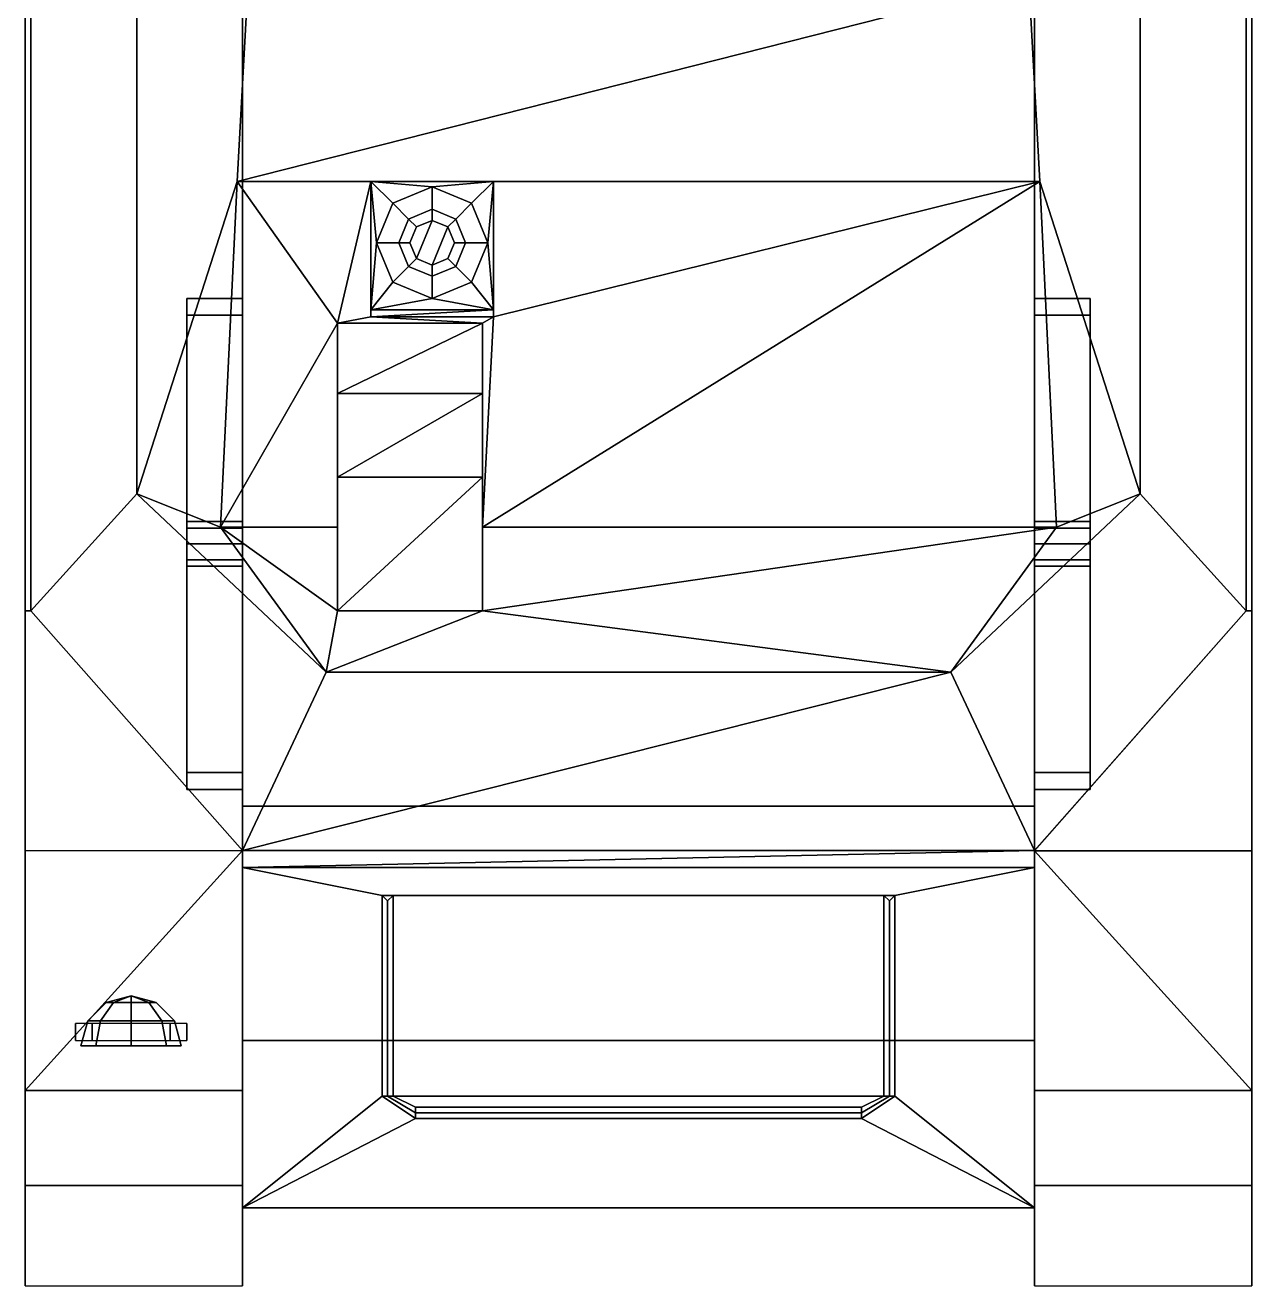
# Model space of a CAD drawing. Extents: x -1.1 to 1.1, y -2.21 to 2.31.
# Drawn here: x -1.1 to 1.1, y -2.21 to 0.05 of the extents above; entities that cross this region are included whole.
import ezdxf

# ---------------------------------------------------------------- set-up
doc = ezdxf.new("R2010")
doc.units = 0
doc.layers.get('0').update_dxf_attribs({"linetype": 'CONTINUOUS'})
doc.layers.add('FENDERS', color=6, linetype='CONTINUOUS')
doc.layers.add('SUSPENSION', color=5, linetype='CONTINUOUS')

msp = doc.modelspace()

# ---------------------------------------------------------------- linework, layer by layer
for points in [[(-0.71, 2.01, 1.05), (-0.71, 2.19, 0.42), (-0.71, -1.46, 1), (-0.71, 0.5689, 1.0497)], [(-0.71, 2.19, 0.42), (-0.71, 2.1, 0.33), (-0.71, -1.35, 0.33), (-0.71, -1.46, 1)], [(0.71, -1.46, 1), (0.71, 2.19, 0.42), (0.71, 2.01, 1.05), (0.71, 0.5689, 1.0497)], [(0.71, -1.35, 0.33), (0.71, 2.1, 0.33), (0.71, 2.19, 0.42), (0.71, -1.46, 1)], [(-0.71, -1.35, 0.33), (-0.71, 2.1, 0.33), (0.71, 2.1, 0.33), (0.71, -1.35, 0.33)], [(-0.9, -0.79, 1.65), (-0.9, 0.41, 1.62), (-1.09, 0.58, 1.01), (-1.09, -1, 1.07)], [(-0.71, -1.46, 1), (-0.71, 0.5577, 1.0899), (-0.71, 0.5689, 1.0497)], [(0.71, -1.46, 1), (0.71, 0.5689, 1.0497), (0.71, 0.5577, 1.0899), (0.71, -1.46, 1)], [(1.09, -1, 1.07), (1.09, 0.58, 1.01), (0.9, 0.41, 1.62), (0.9, -0.79, 1.65)], [(-0.71, -1.46, 1), (-0.71, -1.4298, 1.09), (-0.71, 0.5577, 1.0899)], [(0.71, -1.46, 1), (0.71, 0.5577, 1.0899), (0.71, -1.4298, 1.09), (0.71, -1.46, 1)], [(-0.72, -0.23, 1.89), (-0.7, 0.13, 1.89), (-0.9, 0.41, 1.62), (-0.9, -0.79, 1.65)], [(0.9, -0.79, 1.65), (0.9, 0.41, 1.62), (0.7, 0.13, 1.89), (0.72, -0.23, 1.89)], [(-0.72, -0.23, 1.91), (0.72, -0.23, 1.91), (0.7, 0.13, 1.91), (-0.72, -0.23, 1.91)], [(-0.72, -0.23, 1.91), (0.7, 0.13, 1.91), (-0.7, 0.13, 1.91), (-0.72, -0.23, 1.91)], [(-0.72, -0.23, 1.91), (-0.7, 0.13, 1.91), (-0.7, 0.13, 1.89), (-0.72, -0.23, 1.89)], [(0.7, 0.13, 1.91), (0.72, -0.23, 1.91), (0.72, -0.23, 1.89), (0.7, 0.13, 1.89)], [(-0.75, -0.85, 1.79), (-0.72, -0.23, 1.89), (-0.9, -0.79, 1.65), (-0.75, -0.85, 1.79)], [(-0.54, -0.484, 1.849), (-0.72, -0.23, 1.89), (-0.75, -0.85, 1.79), (-0.54, -0.484, 1.849)], [(-0.48, -0.23, 1.89), (-0.72, -0.23, 1.89), (-0.54, -0.484, 1.849), (-0.48, -0.23, 1.89)], [(0.72, -0.23, 1.91), (-0.72, -0.23, 1.91), (-0.72, -0.23, 1.89), (0.72, -0.23, 1.89)], [(-0.48, -0.4731, 1.8508), (-0.48, -0.23, 1.89), (-0.54, -0.484, 1.849), (-0.48, -0.4731, 1.8508)], [(-0.48, -0.4731, 1.8508), (-0.48, -0.46, 1.89), (-0.48, -0.23, 1.89), (-0.48, -0.4731, 1.8508)], [(-0.48, -0.46, 1.89), (-0.47, -0.34, 1.89), (-0.48, -0.23, 1.89), (-0.48, -0.46, 1.89)], [(-0.47, -0.34, 1.89), (-0.4407, -0.2693, 1.89), (-0.48, -0.23, 1.89), (-0.47, -0.34, 1.89)], [(-0.4407, -0.2693, 1.89), (-0.37, -0.24, 1.89), (-0.48, -0.23, 1.89), (-0.4407, -0.2693, 1.89)], [(-0.37, -0.24, 1.89), (-0.26, -0.23, 1.89), (-0.48, -0.23, 1.89), (-0.37, -0.24, 1.89)], [(-0.37, -0.24, 1.89), (-0.4407, -0.2693, 1.89), (-0.4124, -0.2976, 1.94), (-0.37, -0.28, 1.94)], [(-0.2993, -0.2693, 1.89), (-0.26, -0.23, 1.89), (-0.37, -0.24, 1.89), (-0.2993, -0.2693, 1.89)], [(-0.2993, -0.2693, 1.89), (-0.37, -0.24, 1.89), (-0.37, -0.28, 1.94), (-0.3276, -0.2976, 1.94)], [(-0.27, -0.34, 1.89), (-0.26, -0.23, 1.89), (-0.2993, -0.2693, 1.89), (-0.27, -0.34, 1.89)], [(0.72, -0.23, 1.89), (-0.28, -0.85, 1.79), (0.75, -0.85, 1.79), (0.72, -0.23, 1.89)], [(0.72, -0.23, 1.89), (-0.26, -0.4731, 1.8508), (-0.28, -0.85, 1.79), (0.72, -0.23, 1.89)], [(-0.26, -0.46, 1.89), (-0.26, -0.23, 1.89), (-0.27, -0.34, 1.89), (-0.26, -0.46, 1.89)], [(0.72, -0.23, 1.89), (-0.26, -0.23, 1.89), (-0.26, -0.4731, 1.8508), (0.72, -0.23, 1.89)], [(-0.26, -0.4731, 1.8508), (-0.26, -0.23, 1.89), (-0.26, -0.46, 1.89), (-0.26, -0.4731, 1.8508)], [(0.75, -0.85, 1.79), (0.9, -0.79, 1.65), (0.72, -0.23, 1.89)], [(-0.4407, -0.2693, 1.89), (-0.47, -0.34, 1.89), (-0.43, -0.34, 1.94), (-0.4124, -0.2976, 1.94)], [(-0.27, -0.34, 1.89), (-0.2993, -0.2693, 1.89), (-0.3276, -0.2976, 1.94), (-0.31, -0.34, 1.94)], [(-0.37, -0.28, 1.94), (-0.4124, -0.2976, 1.94), (-0.4124, -0.2976, 1.97), (-0.37, -0.28, 1.97)], [(-0.37, -0.28, 2.14), (-0.4124, -0.2976, 2.14), (-0.4124, -0.2976, 2.22), (-0.37, -0.28, 2.22)], [(-0.37, -0.3, 2.12), (-0.3983, -0.3117, 2.12), (-0.4124, -0.2976, 2.14), (-0.37, -0.28, 2.14)], [(-0.37, -0.28, 1.97), (-0.4124, -0.2976, 1.97), (-0.3983, -0.3117, 1.99), (-0.37, -0.3, 1.99)], [(-0.3983, -0.3117, 2.24), (-0.37, -0.3, 2.24), (-0.37, -0.28, 2.22), (-0.4124, -0.2976, 2.22)], [(-0.3276, -0.2976, 1.94), (-0.37, -0.28, 1.94), (-0.37, -0.28, 1.97), (-0.3276, -0.2976, 1.97)], [(-0.3276, -0.2976, 2.14), (-0.37, -0.28, 2.14), (-0.37, -0.28, 2.22), (-0.3276, -0.2976, 2.22)], [(-0.3417, -0.3117, 2.12), (-0.37, -0.3, 2.12), (-0.37, -0.28, 2.14), (-0.3276, -0.2976, 2.14)], [(-0.3276, -0.2976, 1.97), (-0.37, -0.28, 1.97), (-0.37, -0.3, 1.99), (-0.3417, -0.3117, 1.99)], [(-0.37, -0.3, 2.24), (-0.3417, -0.3117, 2.24), (-0.3276, -0.2976, 2.22), (-0.37, -0.28, 2.22)], [(-0.4124, -0.2976, 1.94), (-0.43, -0.34, 1.94), (-0.43, -0.34, 1.97), (-0.4124, -0.2976, 1.97)], [(-0.4124, -0.2976, 2.14), (-0.43, -0.34, 2.14), (-0.43, -0.34, 2.22), (-0.4124, -0.2976, 2.22)], [(-0.3983, -0.3117, 2.12), (-0.41, -0.34, 2.12), (-0.43, -0.34, 2.14), (-0.4124, -0.2976, 2.14)], [(-0.4124, -0.2976, 1.97), (-0.43, -0.34, 1.97), (-0.41, -0.34, 1.99), (-0.3983, -0.3117, 1.99)], [(-0.41, -0.34, 2.24), (-0.3983, -0.3117, 2.24), (-0.4124, -0.2976, 2.22), (-0.43, -0.34, 2.22)], [(-0.37, -0.3, 2.24), (-0.3983, -0.3117, 2.24), (-0.41, -0.34, 2.24), (-0.3983, -0.3683, 2.24)], [(-0.3983, -0.3117, 1.99), (-0.41, -0.34, 1.99), (-0.41, -0.34, 2.12), (-0.3983, -0.3117, 2.12)], [(-0.37, -0.3, 1.99), (-0.3983, -0.3117, 1.99), (-0.3983, -0.3117, 2.12), (-0.37, -0.3, 2.12)], [(-0.3417, -0.3117, 2.24), (-0.37, -0.3, 2.24), (-0.3983, -0.3683, 2.24), (-0.37, -0.38, 2.24)], [(-0.3417, -0.3117, 1.99), (-0.37, -0.3, 1.99), (-0.37, -0.3, 2.12), (-0.3417, -0.3117, 2.12)], [(-0.33, -0.34, 2.24), (-0.3417, -0.3117, 2.24), (-0.37, -0.38, 2.24), (-0.3417, -0.3683, 2.24)], [(-0.33, -0.34, 2.12), (-0.3417, -0.3117, 2.12), (-0.3276, -0.2976, 2.14), (-0.31, -0.34, 2.14)], [(-0.31, -0.34, 1.97), (-0.3276, -0.2976, 1.97), (-0.3417, -0.3117, 1.99), (-0.33, -0.34, 1.99)], [(-0.3417, -0.3117, 2.24), (-0.33, -0.34, 2.24), (-0.31, -0.34, 2.22), (-0.3276, -0.2976, 2.22)], [(-0.33, -0.34, 1.99), (-0.3417, -0.3117, 1.99), (-0.3417, -0.3117, 2.12), (-0.33, -0.34, 2.12)], [(-0.31, -0.34, 1.94), (-0.3276, -0.2976, 1.94), (-0.3276, -0.2976, 1.97), (-0.31, -0.34, 1.97)], [(-0.31, -0.34, 2.14), (-0.3276, -0.2976, 2.14), (-0.3276, -0.2976, 2.22), (-0.31, -0.34, 2.22)], [(-0.48, -0.46, 1.89), (-0.4407, -0.4107, 1.89), (-0.47, -0.34, 1.89), (-0.48, -0.46, 1.89)], [(-0.47, -0.34, 1.89), (-0.4407, -0.4107, 1.89), (-0.4124, -0.3824, 1.94), (-0.43, -0.34, 1.94)], [(-0.43, -0.34, 1.94), (-0.4124, -0.3824, 1.94), (-0.4124, -0.3824, 1.97), (-0.43, -0.34, 1.97)], [(-0.43, -0.34, 2.14), (-0.4124, -0.3824, 2.14), (-0.4124, -0.3824, 2.22), (-0.43, -0.34, 2.22)], [(-0.41, -0.34, 2.12), (-0.3983, -0.3683, 2.12), (-0.4124, -0.3824, 2.14), (-0.43, -0.34, 2.14)], [(-0.43, -0.34, 1.97), (-0.4124, -0.3824, 1.97), (-0.3983, -0.3683, 1.99), (-0.41, -0.34, 1.99)], [(-0.3983, -0.3683, 2.24), (-0.41, -0.34, 2.24), (-0.43, -0.34, 2.22), (-0.4124, -0.3824, 2.22)], [(-0.41, -0.34, 1.99), (-0.3983, -0.3683, 1.99), (-0.3983, -0.3683, 2.12), (-0.41, -0.34, 2.12)], [(-0.3417, -0.3683, 2.12), (-0.33, -0.34, 2.12), (-0.31, -0.34, 2.14), (-0.3276, -0.3824, 2.14)], [(-0.3417, -0.3683, 1.99), (-0.33, -0.34, 1.99), (-0.33, -0.34, 2.12), (-0.3417, -0.3683, 2.12)], [(-0.3276, -0.3824, 1.97), (-0.31, -0.34, 1.97), (-0.33, -0.34, 1.99), (-0.3417, -0.3683, 1.99)], [(-0.33, -0.34, 2.24), (-0.3417, -0.3683, 2.24), (-0.3276, -0.3824, 2.22), (-0.31, -0.34, 2.22)], [(-0.3276, -0.3824, 1.94), (-0.31, -0.34, 1.94), (-0.31, -0.34, 1.97), (-0.3276, -0.3824, 1.97)], [(-0.2993, -0.4107, 1.89), (-0.27, -0.34, 1.89), (-0.31, -0.34, 1.94), (-0.3276, -0.3824, 1.94)], [(-0.3276, -0.3824, 2.14), (-0.31, -0.34, 2.14), (-0.31, -0.34, 2.22), (-0.3276, -0.3824, 2.22)], [(-0.26, -0.46, 1.89), (-0.27, -0.34, 1.89), (-0.2993, -0.4107, 1.89), (-0.26, -0.46, 1.89)], [(-0.4407, -0.4107, 1.89), (-0.37, -0.44, 1.89), (-0.37, -0.4, 1.94), (-0.4124, -0.3824, 1.94)], [(-0.3983, -0.3683, 2.12), (-0.37, -0.38, 2.12), (-0.37, -0.4, 2.14), (-0.4124, -0.3824, 2.14)], [(-0.4124, -0.3824, 1.97), (-0.37, -0.4, 1.97), (-0.37, -0.38, 1.99), (-0.3983, -0.3683, 1.99)], [(-0.37, -0.38, 2.24), (-0.3983, -0.3683, 2.24), (-0.4124, -0.3824, 2.22), (-0.37, -0.4, 2.22)], [(-0.4124, -0.3824, 1.94), (-0.37, -0.4, 1.94), (-0.37, -0.4, 1.97), (-0.4124, -0.3824, 1.97)], [(-0.4124, -0.3824, 2.14), (-0.37, -0.4, 2.14), (-0.37, -0.4, 2.22), (-0.4124, -0.3824, 2.22)], [(-0.3983, -0.3683, 1.99), (-0.37, -0.38, 1.99), (-0.37, -0.38, 2.12), (-0.3983, -0.3683, 2.12)], [(-0.37, -0.38, 2.12), (-0.3417, -0.3683, 2.12), (-0.3276, -0.3824, 2.14), (-0.37, -0.4, 2.14)], [(-0.37, -0.38, 1.99), (-0.3417, -0.3683, 1.99), (-0.3417, -0.3683, 2.12), (-0.37, -0.38, 2.12)], [(-0.37, -0.4, 1.97), (-0.3276, -0.3824, 1.97), (-0.3417, -0.3683, 1.99), (-0.37, -0.38, 1.99)], [(-0.3417, -0.3683, 2.24), (-0.37, -0.38, 2.24), (-0.37, -0.4, 2.22), (-0.3276, -0.3824, 2.22)], [(-0.37, -0.4, 1.94), (-0.3276, -0.3824, 1.94), (-0.3276, -0.3824, 1.97), (-0.37, -0.4, 1.97)], [(-0.37, -0.44, 1.89), (-0.2993, -0.4107, 1.89), (-0.3276, -0.3824, 1.94), (-0.37, -0.4, 1.94)], [(-0.37, -0.4, 2.14), (-0.3276, -0.3824, 2.14), (-0.3276, -0.3824, 2.22), (-0.37, -0.4, 2.22)], [(-0.48, -0.46, 1.89), (-0.37, -0.44, 1.89), (-0.4407, -0.4107, 1.89), (-0.48, -0.46, 1.89)], [(-0.26, -0.46, 1.89), (-0.2993, -0.4107, 1.89), (-0.37, -0.44, 1.89), (-0.26, -0.46, 1.89)], [(-0.48, -0.46, 1.89), (-0.26, -0.46, 1.89), (-0.37, -0.44, 1.89), (-0.48, -0.46, 1.89)], [(-0.54, -0.484, 1.849), (-0.28, -0.484, 1.849), (-0.48, -0.4731, 1.8508), (-0.54, -0.484, 1.849)], [(-0.48, -0.4731, 1.8508), (-0.26, -0.4731, 1.8508), (-0.26, -0.46, 1.89), (-0.48, -0.4731, 1.8508)], [(-0.48, -0.4731, 1.8508), (-0.26, -0.46, 1.89), (-0.48, -0.46, 1.89), (-0.48, -0.4731, 1.8508)], [(-0.28, -0.484, 1.849), (-0.26, -0.4731, 1.8508), (-0.48, -0.4731, 1.8508), (-0.28, -0.484, 1.849)], [(-0.26, -0.4731, 1.8508), (-0.28, -0.484, 1.849), (-0.28, -0.85, 1.79), (-0.26, -0.4731, 1.8508)], [(-0.54, -0.85, 1.79), (-0.54, -0.484, 1.849), (-0.75, -0.85, 1.79), (-0.54, -0.85, 1.79)], [(-0.54, -0.61, 1.93), (-0.28, -0.61, 1.93), (-0.28, -0.484, 1.849), (-0.54, -0.61, 1.93)], [(-0.54, -0.61, 1.93), (-0.28, -0.484, 1.849), (-0.54, -0.484, 1.849), (-0.54, -0.61, 1.93)], [(-0.54, -0.76, 1.97), (-0.54, -0.484, 1.849), (-0.54, -0.85, 1.79), (-0.54, -0.76, 1.97)], [(-0.54, -0.61, 1.93), (-0.54, -0.484, 1.849), (-0.54, -0.76, 1.97), (-0.54, -0.61, 1.93)], [(-0.28, -0.85, 1.79), (-0.28, -0.484, 1.849), (-0.28, -0.76, 1.97), (-0.28, -0.85, 1.79)], [(-0.28, -0.76, 1.97), (-0.28, -0.484, 1.849), (-0.28, -0.61, 1.93), (-0.28, -0.76, 1.97)], [(-0.54, -0.76, 1.97), (-0.28, -0.61, 1.93), (-0.54, -0.61, 1.93), (-0.54, -0.76, 1.97)], [(-0.54, -0.76, 1.97), (-0.28, -0.76, 1.97), (-0.28, -0.61, 1.93), (-0.54, -0.76, 1.97)], [(-0.54, -1, 1.96), (-0.28, -0.76, 1.97), (-0.54, -0.76, 1.97), (-0.54, -1, 1.96)], [(-0.54, -1, 1.96), (-0.28, -1, 1.96), (-0.28, -0.76, 1.97), (-0.54, -1, 1.96)], [(-0.54, -1, 1.96), (-0.54, -0.76, 1.97), (-0.54, -0.85, 1.79), (-0.54, -1, 1.96)], [(-0.28, -0.85, 1.79), (-0.28, -0.76, 1.97), (-0.28, -1, 1.96), (-0.28, -0.85, 1.79)], [(-0.56, -1.11, 1.74), (-0.9, -0.79, 1.65), (-1.09, -1, 1.07), (-0.71, -1.4298, 1.09)], [(-0.56, -1.11, 1.74), (-0.75, -0.85, 1.79), (-0.9, -0.79, 1.65), (-0.56, -1.11, 1.74)], [(0.71, -1.4298, 1.09), (1.09, -1, 1.07), (0.9, -0.79, 1.65), (0.56, -1.11, 1.74)], [(0.56, -1.11, 1.74), (0.9, -0.79, 1.65), (0.75, -0.85, 1.79)], [(-0.56, -1.11, 1.74), (-0.54, -1, 1.7612), (-0.75, -0.85, 1.79), (-0.56, -1.11, 1.74)], [(-0.54, -1, 1.7612), (-0.54, -0.85, 1.79), (-0.75, -0.85, 1.79), (-0.54, -1, 1.7612)], [(-0.54, -1, 1.7612), (-0.54, -1, 1.96), (-0.54, -0.85, 1.79), (-0.54, -1, 1.7612)], [(-0.28, -1, 1.7612), (0.75, -0.85, 1.79), (-0.28, -0.85, 1.79), (-0.28, -1, 1.7612)], [(0.56, -1.11, 1.74), (0.75, -0.85, 1.79), (-0.28, -1, 1.7612), (0.56, -1.11, 1.74)], [(-0.28, -1, 1.7612), (-0.28, -0.85, 1.79), (-0.28, -1, 1.96), (-0.28, -1, 1.7612)], [(-0.56, -1.11, 1.74), (0.56, -1.11, 1.74), (-0.28, -1, 1.7612), (-0.56, -1.11, 1.74)], [(-0.56, -1.11, 1.74), (-0.28, -1, 1.7612), (-0.54, -1, 1.7612), (-0.56, -1.11, 1.74)], [(-0.54, -1, 1.7612), (-0.28, -1, 1.96), (-0.54, -1, 1.96), (-0.54, -1, 1.7612)], [(-0.54, -1, 1.7612), (-0.28, -1, 1.7612), (-0.28, -1, 1.96), (-0.54, -1, 1.7612)], [(-0.71, -1.4298, 1.09), (0.56, -1.11, 1.74), (-0.56, -1.11, 1.74), (-0.71, -1.4298, 1.09)], [(-0.71, -1.4298, 1.09), (0.71, -1.4298, 1.09), (0.56, -1.11, 1.74), (-0.71, -1.4298, 1.09)], [(-0.71, -1.46, 1), (-0.71, -1.35, 0.33), (-0.71, -1.77, 0.47), (-0.71, -2.07, 0.82)], [(-0.71, -1.77, 0.47), (-0.71, -1.35, 0.33), (0.71, -1.35, 0.33), (0.71, -1.77, 0.47)], [(0.71, -1.77, 0.47), (0.71, -1.35, 0.33), (0.71, -1.46, 1), (0.71, -2.07, 0.82)], [(-0.71, -1.46, 1), (0.71, -1.46, 1), (0.71, -1.4298, 1.09), (-0.71, -1.46, 1)], [(-0.71, -1.46, 1), (0.71, -1.4298, 1.09), (-0.71, -1.4298, 1.09), (-0.71, -1.46, 1)], [(0.46, -1.51, 0.9852), (0.71, -1.46, 1), (-0.71, -1.46, 1), (-0.46, -1.51, 0.9852)], [(-0.46, -1.87, 0.879), (-0.46, -1.51, 0.9852), (-0.71, -1.46, 1), (-0.71, -2.07, 0.82)], [(0.71, -2.07, 0.82), (0.71, -1.46, 1), (0.46, -1.51, 0.9852), (0.46, -1.87, 0.879)], [(-0.45, -1.52, 0.99), (-0.44, -1.51, 0.9852), (-0.44, -1.51, 0.9852), (-0.46, -1.51, 0.9852)], [(-0.45, -1.87, 0.89), (-0.45, -1.52, 0.99), (-0.46, -1.51, 0.9852), (-0.46, -1.87, 0.879)], [(-0.44, -1.87, 0.879), (-0.44, -1.51, 0.9852), (-0.45, -1.52, 0.99), (-0.45, -1.87, 0.89)], [(0.44, -1.87, 0.879), (0.44, -1.51, 0.9852), (-0.44, -1.51, 0.9852), (-0.44, -1.87, 0.879)], [(0.45, -1.52, 0.99), (0.46, -1.51, 0.9852), (0.46, -1.51, 0.9852), (0.44, -1.51, 0.9852)], [(0.45, -1.87, 0.89), (0.45, -1.52, 0.99), (0.44, -1.51, 0.9852), (0.44, -1.87, 0.879)], [(0.46, -1.87, 0.879), (0.46, -1.51, 0.9852), (0.45, -1.52, 0.99), (0.45, -1.87, 0.89)], [(-0.91, -1.69, 1.2), (-0.9418, -1.7021, 1.1682), (-0.955, -1.7021, 1.2), (-0.91, -1.69, 1.2)], [(-0.91, -1.69, 1.2), (-0.955, -1.7021, 1.2), (-0.9418, -1.7021, 1.2318), (-0.91, -1.69, 1.2)], [(-0.91, -1.69, 1.2), (-0.9418, -1.7021, 1.2318), (-0.91, -1.7021, 1.245), (-0.91, -1.69, 1.2)], [(-0.91, -1.69, 1.2), (-0.91, -1.7021, 1.155), (-0.9418, -1.7021, 1.1682), (-0.91, -1.69, 1.2)], [(-0.91, -1.69, 1.2), (-0.91, -1.7021, 1.245), (-0.8782, -1.7021, 1.2318), (-0.91, -1.69, 1.2)], [(-0.91, -1.69, 1.2), (-0.865, -1.7021, 1.2), (-0.8782, -1.7021, 1.1682), (-0.91, -1.69, 1.2)], [(-0.91, -1.69, 1.2), (-0.8782, -1.7021, 1.1682), (-0.91, -1.7021, 1.155), (-0.91, -1.69, 1.2)], [(-0.91, -1.69, 1.2), (-0.8782, -1.7021, 1.2318), (-0.865, -1.7021, 1.2), (-0.91, -1.69, 1.2)], [(-0.955, -1.7021, 1.2), (-0.9879, -1.735, 1.2), (-0.9651, -1.735, 1.2551), (-0.9418, -1.7021, 1.2318)], [(-0.9418, -1.7021, 1.1682), (-0.9651, -1.735, 1.1449), (-0.9879, -1.735, 1.2), (-0.955, -1.7021, 1.2)], [(-0.9418, -1.7021, 1.2318), (-0.9651, -1.735, 1.2551), (-0.91, -1.735, 1.2779), (-0.91, -1.7021, 1.245)], [(-0.91, -1.7021, 1.155), (-0.91, -1.735, 1.1221), (-0.9651, -1.735, 1.1449), (-0.9418, -1.7021, 1.1682)], [(-0.91, -1.7021, 1.245), (-0.91, -1.735, 1.2779), (-0.8549, -1.735, 1.2551), (-0.8782, -1.7021, 1.2318)], [(-0.8782, -1.7021, 1.1682), (-0.8549, -1.735, 1.1449), (-0.91, -1.735, 1.1221), (-0.91, -1.7021, 1.155)], [(-0.8782, -1.7021, 1.2318), (-0.8549, -1.735, 1.2551), (-0.8321, -1.735, 1.2), (-0.865, -1.7021, 1.2)], [(-0.865, -1.7021, 1.2), (-0.8321, -1.735, 1.2), (-0.8549, -1.735, 1.1449), (-0.8782, -1.7021, 1.1682)], [(-0.9879, -1.735, 1.2), (-1, -1.78, 1.2), (-0.9736, -1.78, 1.2636), (-0.9651, -1.735, 1.2551)], [(-0.9651, -1.735, 1.1449), (-0.9736, -1.78, 1.1364), (-1, -1.78, 1.2), (-0.9879, -1.735, 1.2)], [(-0.91, -1.735, 1.1221), (-0.91, -1.78, 1.11), (-0.9736, -1.78, 1.1364), (-0.9651, -1.735, 1.1449)], [(-0.9651, -1.735, 1.2551), (-0.9736, -1.78, 1.2636), (-0.91, -1.78, 1.29), (-0.91, -1.735, 1.2779)], [(-0.8549, -1.735, 1.1449), (-0.8464, -1.78, 1.1364), (-0.91, -1.78, 1.11), (-0.91, -1.735, 1.1221)], [(-0.91, -1.735, 1.2779), (-0.91, -1.78, 1.29), (-0.8464, -1.78, 1.2636), (-0.8549, -1.735, 1.2551)], [(-0.8549, -1.735, 1.2551), (-0.8464, -1.78, 1.2636), (-0.82, -1.78, 1.2), (-0.8321, -1.735, 1.2)], [(-0.8321, -1.735, 1.2), (-0.82, -1.78, 1.2), (-0.8464, -1.78, 1.1364), (-0.8549, -1.735, 1.1449)], [(-0.9736, -1.78, 1.2636), (-1, -1.78, 1.2), (-0.8464, -1.78, 1.2636), (-0.91, -1.78, 1.29)], [(-1, -1.78, 1.2), (-0.9736, -1.78, 1.1364), (-0.82, -1.78, 1.2), (-0.8464, -1.78, 1.2636)], [(-0.9736, -1.78, 1.1364), (-0.91, -1.78, 1.11), (-0.8464, -1.78, 1.1364), (-0.82, -1.78, 1.2)], [(-0.71, -2.07, 0.82), (-0.71, -1.77, 0.47), (0.71, -1.77, 0.47), (0.71, -2.07, 0.82)], [(-0.71, -2.07, 0.82), (-0.4, -1.91, 0.8672), (-0.46, -1.87, 0.879), (-0.71, -2.07, 0.82)], [(-0.4, -1.91, 0.8672), (-0.4, -1.9, 0.88), (-0.45, -1.87, 0.89), (-0.46, -1.87, 0.879)], [(-0.4, -1.9, 0.88), (-0.4, -1.89, 0.8731), (-0.44, -1.87, 0.879), (-0.45, -1.87, 0.89)], [(0.4, -1.89, 0.8731), (0.44, -1.87, 0.879), (-0.44, -1.87, 0.879), (-0.4, -1.89, 0.8731)], [(0.71, -2.07, 0.82), (0.46, -1.87, 0.879), (0.4, -1.91, 0.8672), (0.71, -2.07, 0.82)], [(0.45, -1.87, 0.89), (0.44, -1.87, 0.879), (0.4, -1.89, 0.8731), (0.4, -1.9, 0.88)], [(0.46, -1.87, 0.879), (0.45, -1.87, 0.89), (0.4, -1.9, 0.88), (0.4, -1.91, 0.8672)], [(0.4, -1.9, 0.88), (0.4, -1.89, 0.8731), (-0.4, -1.89, 0.8731), (-0.4, -1.9, 0.88)], [(0.71, -2.07, 0.82), (0.4, -1.91, 0.8672), (-0.4, -1.91, 0.8672), (-0.71, -2.07, 0.82)], [(0.4, -1.91, 0.8672), (0.4, -1.9, 0.88), (-0.4, -1.9, 0.88), (-0.4, -1.91, 0.8672)]]:
    msp.add_3dface(points)
at = {"layer": 'FENDERS'}
for points in [[(-1.09, -1, 1.07), (-1.09, 0.58, 1.01), (-1.1, 0.58, 1.01), (-1.1, -1, 1.07)], [(-1.1, -1, 1.07), (-1.1, 0.58, 1.01), (-1.1, 0.58, 0.98), (-1.1, -1, 1.04)], [(1.1, -1, 1.07), (1.1, 0.58, 1.01), (1.09, 0.58, 1.01), (1.09, -1, 1.07)], [(1.1, -1, 1.04), (1.1, 0.58, 0.98), (1.1, 0.58, 1.01), (1.1, -1, 1.07)], [(-0.71, -1.4298, 1.09), (-1.09, -1, 1.07), (-1.1, -1, 1.07), (-1.1, -1.43, 1.09)], [(-1.1, -1.43, 1.09), (-1.1, -1, 1.07), (-1.1, -1, 1.04), (-1.1, -1.43, 1.06)], [(1.1, -1.43, 1.09), (1.1, -1, 1.07), (1.09, -1, 1.07), (0.71, -1.43, 1.09)], [(1.1, -1.43, 1.06), (1.1, -1, 1.04), (1.1, -1, 1.07), (1.1, -1.43, 1.09)], [(-0.71, -1.86, 1.1), (-0.71, -1.4298, 1.09), (-0.71, -1.4298, 1.09), (-1.1, -1.86, 1.1)], [(-1.1, -1.86, 1.1), (-0.71, -1.4298, 1.09), (-1.1, -1.43, 1.09), (-1.1, -1.86, 1.1)], [(-1.1, -1.86, 1.1), (-1.1, -1.43, 1.09), (-1.1, -1.43, 1.06), (-1.1, -1.86, 1.07)], [(-0.71, -2.07, 0.82), (-0.71, -1.46, 1), (-0.71, -1.4298, 1.09), (-0.71, -1.86, 1.1)], [(0.71, -1.86, 1.1), (0.71, -1.4298, 1.09), (0.71, -1.46, 1), (0.71, -2.07, 0.82)], [(1.1, -1.86, 1.1), (0.71, -1.43, 1.09), (0.71, -1.43, 1.09), (0.71, -1.86, 1.1)], [(1.1, -1.86, 1.1), (1.1, -1.43, 1.09), (0.71, -1.43, 1.09), (1.1, -1.86, 1.1)], [(1.1, -1.86, 1.07), (1.1, -1.43, 1.06), (1.1, -1.43, 1.09), (1.1, -1.86, 1.1)], [(-1.01, -1.77, 1.2), (-1.01, -1.74, 1.2), (-1.01, -1.74, 1.09), (-1.01, -1.77, 1.09)], [(-0.98, -1.77, 1.27), (-0.98, -1.74, 1.27), (-1.01, -1.74, 1.2), (-1.01, -1.77, 1.2)], [(-0.91, -1.77, 1.3), (-0.91, -1.74, 1.3), (-0.98, -1.74, 1.27), (-0.98, -1.77, 1.27)], [(-0.91, -1.74, 1.3), (-0.91, -1.77, 1.3), (-0.84, -1.77, 1.27), (-0.84, -1.74, 1.27)], [(-0.84, -1.74, 1.27), (-0.84, -1.77, 1.27), (-0.81, -1.77, 1.2), (-0.81, -1.74, 1.2)], [(-0.81, -1.74, 1.2), (-0.81, -1.77, 1.2), (-0.81, -1.77, 1.09), (-0.81, -1.74, 1.09)], [(-0.71, -2.03, 1.09), (-0.71, -1.86, 1.1), (-1.1, -1.86, 1.1), (-1.1, -2.03, 1.09)], [(-1.1, -2.03, 1.09), (-1.1, -1.86, 1.1), (-1.1, -1.86, 1.07), (-1.1, -2.03, 1.06)], [(-0.71, -2.07, 0.82), (-0.71, -2.07, 0.82), (-0.71, -1.86, 1.1), (-0.71, -2.03, 1.09)], [(0.71, -2.03, 1.09), (0.71, -1.86, 1.1), (0.71, -2.07, 0.82)], [(1.1, -2.03, 1.09), (1.1, -1.86, 1.1), (0.71, -1.86, 1.1), (0.71, -2.03, 1.09)], [(1.1, -2.03, 1.06), (1.1, -1.86, 1.07), (1.1, -1.86, 1.1), (1.1, -2.03, 1.09)], [(-1.1, -2.21, 1.03), (-1.1, -2.03, 1.09), (-1.1, -2.03, 1.06), (-1.1, -2.19, 1)], [(-0.71, -2.21, 1.03), (-0.71, -2.03, 1.09), (-1.1, -2.03, 1.09), (-1.1, -2.21, 1.03)], [(-0.71, -2.07, 0.82), (-0.71, -2.07, 0.82), (-0.71, -2.03, 1.09), (-0.71, -2.21, 1.03)], [(0.71, -2.21, 1.03), (0.71, -2.03, 1.09), (0.71, -2.07, 0.82)], [(1.1, -2.21, 1.03), (1.1, -2.03, 1.09), (0.71, -2.03, 1.09), (0.71, -2.21, 1.03)], [(1.1, -2.19, 1), (1.1, -2.03, 1.06), (1.1, -2.03, 1.09), (1.1, -2.21, 1.03)]]:
    msp.add_3dface(points, dxfattribs=at)
at = {"layer": 'SUSPENSION'}
for points in [[(-0.81, -0.44, 0.52), (-0.81, -0.44, 0.38), (-0.81, -0.47, 0.38), (-0.81, -0.88, 0.41)], [(-0.81, -0.47, 0.38), (-0.81, -0.44, 0.38), (-0.71, -0.44, 0.38), (-0.71, -0.47, 0.38)], [(-0.81, -0.84, 0.65), (-0.81, -0.44, 0.52), (-0.81, -0.88, 0.41), (-0.81, -0.84, 0.65)], [(-0.71, -0.84, 0.65), (-0.71, -0.44, 0.52), (-0.81, -0.44, 0.52), (-0.81, -0.84, 0.65)], [(-0.71, -0.44, 0.52), (-0.71, -0.44, 0.38), (-0.81, -0.44, 0.38), (-0.81, -0.44, 0.52)], [(0.71, -0.47, 0.38), (0.71, -0.44, 0.38), (0.81, -0.44, 0.38), (0.81, -0.47, 0.38)], [(0.81, -0.84, 0.65), (0.81, -0.44, 0.52), (0.71, -0.44, 0.52), (0.71, -0.84, 0.65)], [(0.81, -0.44, 0.52), (0.81, -0.44, 0.38), (0.71, -0.44, 0.38), (0.71, -0.44, 0.52)], [(0.81, -0.47, 0.38), (0.81, -0.44, 0.38), (0.81, -0.44, 0.52), (0.81, -0.88, 0.41)], [(0.81, -0.88, 0.41), (0.81, -0.44, 0.52), (0.81, -0.84, 0.65), (0.81, -0.92, 0.65)], [(-0.81, -0.88, 0.41), (-0.81, -0.47, 0.38), (-0.71, -0.47, 0.38), (-0.71, -0.88, 0.41)], [(0.71, -0.88, 0.41), (0.71, -0.47, 0.38), (0.81, -0.47, 0.38), (0.81, -0.88, 0.41)], [(-0.81, -0.88, 0.41), (-0.81, -1.32, 0.52), (-0.81, -0.92, 0.65), (-0.81, -0.84, 0.65)], [(-0.81, -0.8517, 0.3417), (-0.81, -0.84, 0.37), (-0.71, -0.84, 0.37), (-0.71, -0.8517, 0.3417)], [(-0.81, -0.84, 0.37), (-0.81, -0.8517, 0.3983), (-0.71, -0.8517, 0.3983), (-0.71, -0.84, 0.37)], [(-0.81, -0.84, 0.37), (-0.81, -0.9083, 0.3983), (-0.81, -0.88, 0.41), (-0.81, -0.8517, 0.3983)], [(-0.81, -0.8517, 0.3417), (-0.81, -0.92, 0.37), (-0.81, -0.9083, 0.3983), (-0.81, -0.84, 0.37)], [(-0.81, -0.84, 0.65), (-0.81, -0.92, 0.65), (-0.71, -0.92, 0.65), (-0.71, -0.84, 0.65)], [(-0.81, -0.88, 0.33), (-0.81, -0.8517, 0.3417), (-0.71, -0.8517, 0.3417), (-0.71, -0.88, 0.33)], [(-0.81, -0.8517, 0.3983), (-0.81, -0.88, 0.41), (-0.71, -0.88, 0.41), (-0.71, -0.8517, 0.3983)], [(-0.81, -0.88, 0.33), (-0.81, -0.9083, 0.3417), (-0.81, -0.92, 0.37), (-0.81, -0.8517, 0.3417)], [(0.81, -0.8517, 0.3983), (0.81, -0.84, 0.37), (0.71, -0.84, 0.37), (0.71, -0.8517, 0.3983)], [(0.81, -0.84, 0.37), (0.81, -0.8517, 0.3417), (0.71, -0.8517, 0.3417), (0.71, -0.84, 0.37)], [(0.81, -0.92, 0.65), (0.81, -0.84, 0.65), (0.71, -0.84, 0.65), (0.71, -0.92, 0.65)], [(0.81, -0.88, 0.41), (0.81, -0.8517, 0.3983), (0.71, -0.8517, 0.3983), (0.71, -0.88, 0.41)], [(0.81, -0.8517, 0.3417), (0.81, -0.88, 0.33), (0.71, -0.88, 0.33), (0.71, -0.8517, 0.3417)], [(0.81, -0.88, 0.33), (0.81, -0.8517, 0.3417), (0.81, -0.84, 0.37), (0.81, -0.9083, 0.3417)], [(0.81, -0.9083, 0.3417), (0.81, -0.84, 0.37), (0.81, -0.8517, 0.3983), (0.81, -0.92, 0.37)], [(0.81, -0.92, 0.37), (0.81, -0.8517, 0.3983), (0.81, -0.88, 0.41), (0.81, -0.9083, 0.3983)], [(-0.81, -0.9083, 0.3417), (-0.81, -0.88, 0.33), (-0.71, -0.88, 0.33), (-0.71, -0.9083, 0.3417)], [(-0.81, -0.88, 0.41), (-0.81, -0.9083, 0.3983), (-0.71, -0.9083, 0.3983), (-0.71, -0.88, 0.41)], [(-0.81, -1.29, 0.38), (-0.81, -1.32, 0.38), (-0.81, -1.32, 0.52), (-0.81, -0.88, 0.41)], [(-0.71, -0.88, 0.41), (-0.71, -1.29, 0.38), (-0.81, -1.29, 0.38), (-0.81, -0.88, 0.41)], [(0.81, -0.88, 0.41), (0.81, -1.29, 0.38), (0.71, -1.29, 0.38), (0.71, -0.88, 0.41)], [(0.81, -0.9083, 0.3983), (0.81, -0.88, 0.41), (0.71, -0.88, 0.41), (0.71, -0.9083, 0.3983)], [(0.81, -0.88, 0.33), (0.81, -0.9083, 0.3417), (0.71, -0.9083, 0.3417), (0.71, -0.88, 0.33)], [(0.81, -0.92, 0.65), (0.81, -1.32, 0.52), (0.81, -0.88, 0.41), (0.81, -0.92, 0.65)], [(0.81, -1.32, 0.52), (0.81, -1.32, 0.38), (0.81, -1.29, 0.38), (0.81, -0.88, 0.41)], [(-0.81, -0.92, 0.37), (-0.81, -0.9083, 0.3417), (-0.71, -0.9083, 0.3417), (-0.71, -0.92, 0.37)], [(-0.81, -0.9083, 0.3983), (-0.81, -0.92, 0.37), (-0.71, -0.92, 0.37), (-0.71, -0.9083, 0.3983)], [(-0.81, -0.92, 0.65), (-0.81, -1.32, 0.52), (-0.71, -1.32, 0.52), (-0.71, -0.92, 0.65)], [(0.81, -0.92, 0.37), (0.81, -0.9083, 0.3983), (0.71, -0.9083, 0.3983), (0.71, -0.92, 0.37)], [(0.81, -0.9083, 0.3417), (0.81, -0.92, 0.37), (0.71, -0.92, 0.37), (0.71, -0.9083, 0.3417)], [(0.71, -0.92, 0.65), (0.71, -1.32, 0.52), (0.81, -1.32, 0.52), (0.81, -0.92, 0.65)], [(-0.71, -1.29, 0.38), (-0.71, -1.32, 0.38), (-0.81, -1.32, 0.38), (-0.81, -1.29, 0.38)], [(0.81, -1.29, 0.38), (0.81, -1.32, 0.38), (0.71, -1.32, 0.38), (0.71, -1.29, 0.38)], [(-0.81, -1.32, 0.52), (-0.81, -1.32, 0.38), (-0.71, -1.32, 0.38), (-0.71, -1.32, 0.52)], [(0.71, -1.32, 0.52), (0.71, -1.32, 0.38), (0.81, -1.32, 0.38), (0.81, -1.32, 0.52)]]:
    msp.add_3dface(points, dxfattribs=at)

doc.saveas('drawing.dxf')
